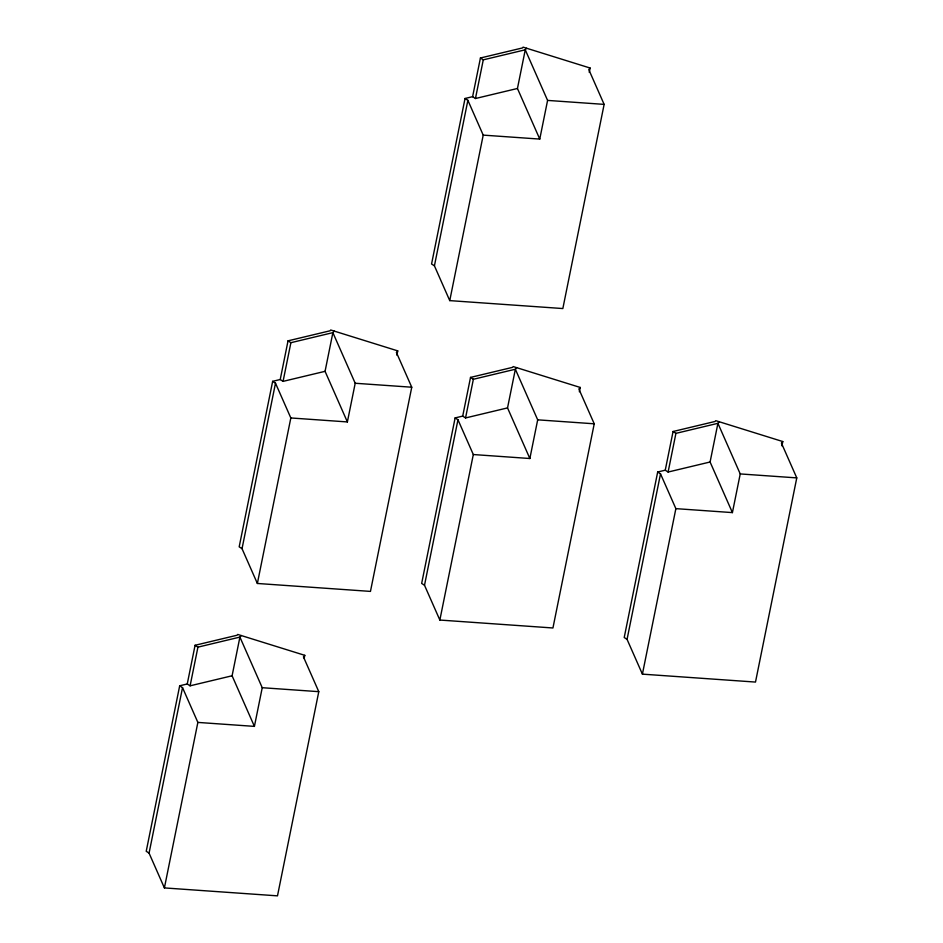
<?xml version="1.0" encoding="UTF-8"?>
<svg xmlns="http://www.w3.org/2000/svg" width="943" height="943" viewBox="0 0 943 943"><rect width="100%" height="100%" fill="white"/><g stroke="black" fill="none" stroke-linecap="round" stroke-linejoin="round"><path stroke-width="1.41" d="M179.689 685.785L146.224 851.281L149.065 853.132L164.4 887.917L277.49 895.85L318.781 691.667L303.446 656.894L304.778 655.326L237.754 634.45L237.07 635.24L195.083 645.283L187.256 683.97L179.689 685.785L182.529 687.636L197.865 722.409L164.4 887.917M149.065 853.132L182.529 687.636M187.256 683.97L190.097 685.82L197.924 647.146L239.911 637.091L241.255 635.535M272.657 381.326L239.18 546.834L242.033 548.685L257.368 583.469L370.458 591.402L411.749 387.219L396.402 352.446L397.746 350.879L330.722 330.003L330.038 330.793L288.039 340.836L280.224 379.522L272.657 381.326L275.497 383.188L290.833 417.961L257.368 583.469M242.033 548.685L275.497 383.188M280.224 379.522L283.065 381.373L290.892 342.698L332.879 332.643L334.223 331.087M254.41 726.381L232.096 675.777L239.911 637.091L262.237 687.706L254.41 726.381L197.865 722.409M347.378 421.934L325.064 371.33L332.879 332.643L355.205 383.259L347.378 421.934L290.833 417.961M304.2 658.202L304.778 655.326M396.873 355.193L397.746 350.879M465.04 98.485L431.564 263.981L434.417 265.832L449.752 300.617L562.841 308.55L604.133 104.378L588.797 69.593L590.129 68.037L523.106 47.15L522.422 47.952L480.435 57.995L472.608 96.669L465.04 98.485L467.881 100.335L483.217 135.12L449.752 300.617M434.417 265.832L467.881 100.335M472.608 96.669L475.449 98.52L483.276 59.845L525.263 49.802L526.607 48.234M539.761 139.081L517.448 88.477L525.263 49.802L547.588 100.406L539.761 139.081L483.217 135.12M455.127 417.914L421.662 583.411L424.503 585.261L439.851 620.046L552.94 627.979L594.231 423.796L578.884 389.023L580.228 387.455L513.204 366.579L512.52 367.369L470.522 377.412L462.707 416.099L455.127 417.914L457.968 419.765L473.315 454.538L439.851 620.046M424.503 585.261L457.968 419.765M462.707 416.099L465.547 417.949L473.362 379.275L515.361 369.232L516.693 367.664M529.86 458.51L507.534 407.906L515.361 369.232L537.687 419.835L529.86 458.51L473.315 454.538M589.257 72.352L590.129 68.037M579.356 391.769L580.228 387.455M657.684 472.007L624.219 637.503L627.06 639.354L642.407 674.139L755.496 682.072L796.776 477.889L781.441 443.116L782.784 441.548L715.761 420.672L715.077 421.462L673.078 431.505L665.251 470.192L657.684 472.007L660.524 473.857L675.872 508.642L642.407 674.139M627.06 639.354L660.524 473.857M665.251 470.192L668.104 472.042L675.919 433.367L717.918 423.324L719.25 421.757M732.416 512.603L710.091 461.999L717.918 423.324L740.231 473.928L732.416 512.603L675.872 508.642M781.912 445.862L782.784 441.548M475.449 98.52L517.448 88.477M283.065 381.373L325.064 371.33M465.547 417.949L507.534 407.906M668.104 472.042L710.091 461.999M190.097 685.82L232.096 675.777M547.588 100.406L604.133 104.378M355.205 383.259L411.749 387.219M537.687 419.835L594.231 423.796M740.231 473.928L796.776 477.889M262.237 687.706L318.781 691.667M480.435 57.995L483.276 59.845M673.078 431.505L675.919 433.367M470.522 377.412L473.362 379.275M288.039 340.836L290.892 342.698M195.083 645.283L197.924 647.146"/></g></svg>
